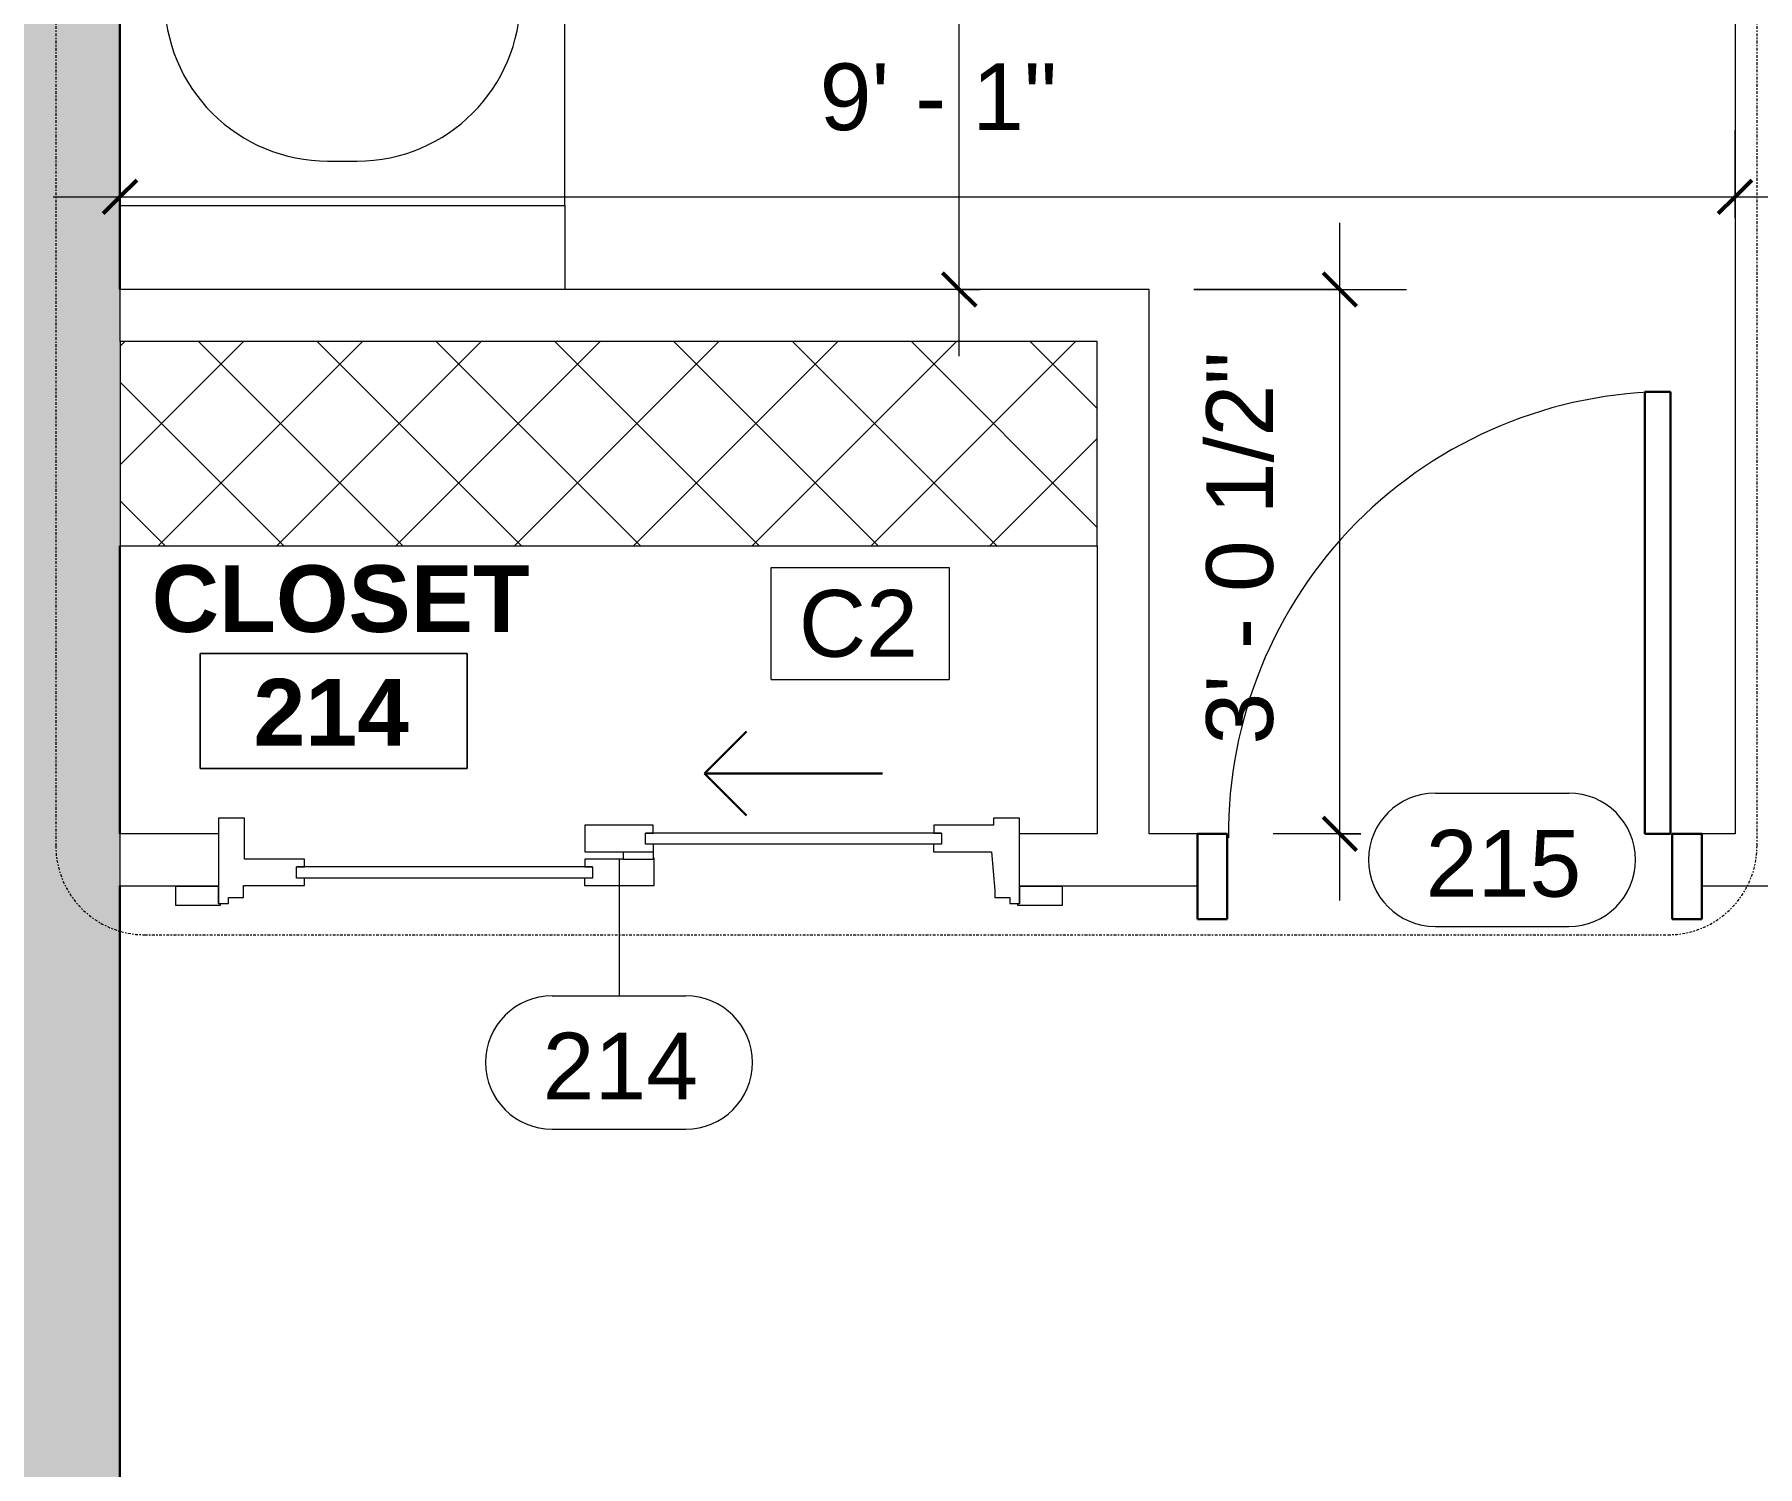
# Model space of a CAD drawing. Header units: inches. Extents: x -545 to 1083, y -2066 to -1239.
# Drawn here: x 691 to 807.1, y -1837.1 to -1740.6 of the extents above; entities that cross this region are included whole.
import ezdxf

# ---------------------------------------------------------------- set-up
doc = ezdxf.new("R2010")
doc.units = ezdxf.units.IN
doc.header["$MEASUREMENT"] = 0
doc.linetypes.add('Dash Dot 3_16_', pattern=[0.3125, 0.1875, -0.0625, 0, -0.0625])
for name, color, linetype, lineweight in [('A-ANNO-DIMS', 211, 'Continuous', 9), ('A-ANNO-DIMS-48', 211, 'Continuous', 9), ('A-ANNO-KEYN', 231, 'Continuous', 9), ('A-ANNO-SYMB', 150, 'Continuous', 9), ('A-AREA-IDEN', 2, 'Continuous', 9), ('A-DETL', 90, 'Continuous', 9), ('A-DETL-GENF', 92, 'Continuous', 9), ('A-DOOR', 31, 'Continuous', 18), ('A-DOOR-FRAM', 31, 'Continuous', 30), ('A-DOOR-GLAZ', 31, 'Continuous', 9), ('A-DOOR-IDEN', 31, 'Continuous', 9), ('A-DOOR-OPNG', 31, 'Continuous', 30), ('A-WALL', 113, 'Continuous', 18), ('A-WALL-PATT', 111, 'Continuous', 18), ('I-WALL', 2, 'Continuous', 18), ('P-SANR-FIXT', 6, 'Continuous', 9), ('Q-CASE', 31, 'Continuous', 9)]:
    doc.layers.add(name, color=color, linetype=linetype, lineweight=lineweight)
doc.styles.add('Arial', font='arial.ttf', dxfattribs={"height": 4.5})
doc.styles.add('Swis721 Lt BT', font='swissl.ttf', dxfattribs={"height": 4.5})
doc.styles.add('Swis721 Lt BT_B', font='', dxfattribs={"height": 4.5})
doc.styles.get('Swis721 Lt BT_B').set_extended_font_data('Swis721 Lt BT', bold=True)
doc.dimstyles.new('OTJ_-_3_32__Linear__1_2__Tolerance', dxfattribs={"dimscale": 12, "dimtxt": 4.748918, "dimasz": 0.1875, "dimexe": 0.375, "dimexo": 0.25, "dimgap": 0.25, "dimtad": 1, "dimdec": 1, "dimrnd": 0.5, "dimzin": 3, "dimdsep": 46, "dimlunit": 4, "dimtxsty": 'Swis721 Lt BT', "dimblk1": 'OBLIQUE', "dimblk2": 'OBLIQUE', "dimsah": 1, "dimcen": 0.09, "dimdle": 0.375, "dimazin": 0, "dimtfac": 1, "dimtdec": 4, "dimtix": 1, "dimtmove": 0, "dimatfit": 3, "dimfxl": 1, "dimtvp": 1, "dimfrac": 2, "dimtolj": 1, "dimtzin": 0, "dimarcsym": 2})

# ---------------------------------------------------------------- blocks, each defined once
blk = doc.blocks.new('Tub-Rectangular-3D - Tub-Rectangular-3D 4_ 6 1_8_-5224352-2ND FLOOR - CONSTRUCTION')
at = {"layer": 'P-SANR-FIXT'}
for p, q in [((10.4, 36), (-43.72, 36)), ((10.4, 6), (10.4, 36)), ((-3.6, 33), (-36.72, 33)), ((-40.72, 29), (-40.72, 13)), ((7.4, 20), (7.4, 22)), ((-36.72, 9), (-3.6, 9))]:
    blk.add_line(p, q, dxfattribs=at)
for centre, radius, start, end in [((-36.72, 29), 4, 90, 180), ((-3.6, 22), 11, 360, 90), ((-35.77, 21), 0.875, 90, 270), ((-35.77, 21), 0.875, 270, 90), ((-3.6, 20), 11, 270, 0), ((-36.72, 13), 4, 180, 270)]:
    blk.add_arc(centre, radius, start, end, dxfattribs=at)
blk = doc.blocks.new('Single Flush - D1 2_6_ X 8_ - NOT FR-6103599-2ND FLOOR - CONSTRUCTION')
at = {"layer": 'A-DOOR', "lineweight": 30}
for p, q in [((13.15625, 31.5625), (13.15625, 1.75)), ((14.90625, 31.5625), (13.15625, 31.5625)), ((14.90625, 1.75), (14.90625, 31.5625)), ((13.15625, 1.75), (14.90625, 1.75))]:
    blk.add_line(p, q, dxfattribs=at)
at = {"layer": 'A-DOOR', "lineweight": 9}
blk.add_arc((14.90625, 1.75), 29.8125, 90, 180.5, dxfattribs=at)
at = {"layer": 'A-DOOR-FRAM'}
for p, q in [((-17, -4), (-17, 1.75)), ((-17, 1.75), (-15, 1.75)), ((-15, -4), (-15, 1.75)), ((15.000004, -4), (15.000004, 1.75)), ((15.000004, 1.75), (17.000004, 1.75)), ((17.000004, -4), (17.000004, 1.75)), ((-17, -4), (-15, -4)), ((15.000004, -4), (17.000004, -4))]:
    blk.add_line(p, q, dxfattribs=at)
blk = doc.blocks.new('Door-Sliding-JELD-WEN-2_Panel-Stationary_Active-Wide_Stile-EpicVue - Not A Type - Load Type Catalog 4_6_-5760578-2ND FLOOR - CONSTRUCTION')
at = {"layer": 'A-DETL-GENF'}
for p, q in [((-26.86, 3.06), (-29.91, 3.06)), ((-29.91, 3.06), (-29.91, 1.8)), ((-27, 1.8), (-27, 2.98)), ((-27, 2.98), (-26.86, 2.98)), ((-26.34, 2.94), (-27, 2.94)), ((-27, 2.94), (-27, -2.8)), ((-26.86, 2.98), (-26.86, 3.06)), ((-26.34, 2.55), (-26.34, 2.94)), ((-25.34, 2.55), (-26.34, 2.55)), ((-25.34, 2.06), (-25.34, 2.55)), ((26.34, 2.55), (25.33, 2.55)), ((25.33, 2.55), (25.33, 1.74)), ((27, 2.95), (26.34, 2.95)), ((26.34, 2.95), (26.34, 2.55)), ((26.86, 3.06), (26.86, 2.98)), ((29.91, 3.06), (26.86, 3.06)), ((26.86, 2.98), (27, 2.98)), ((27, 2.98), (27, 1.8)), ((27, -2.8), (27, 2.95)), ((29.91, 1.8), (29.91, 3.06)), ((-29.91, 1.8), (-27, 1.8)), ((-25.11, -0.54), (-25.34, 2.06)), ((2.32, 1.74), (-2.37, 1.74)), ((-2.37, 1.74), (-2.37, -0.1)), ((1.78, 0.48), (1.78, 1.23)), ((1.78, 1.23), (2.32, 1.23)), ((2.32, 1.23), (2.32, 1.74)), ((21.2, 1.74), (21.2, 1.23)), ((25.33, 1.74), (21.2, 1.74)), ((21.2, 1.23), (21.75, 1.23)), ((21.75, 1.23), (21.75, 0.48)), ((27, 1.8), (29.91, 1.8)), ((2.31, 0.48), (1.78, 0.48)), ((2.31, -0.05), (2.31, 0.48)), ((21.75, 0.48), (21.21, 0.48)), ((21.21, 0.48), (21.21, -0.05)), ((-21.21, -0.54), (-25.11, -0.54)), ((-21.75, -1.8), (-21.75, -1.05)), ((-21.75, -1.05), (-21.21, -1.05)), ((-21.21, -1.05), (-21.21, -0.54)), ((-2.37, -0.1), (-2.32, -0.1)), ((-2.32, -0.05), (-2.32, -0.1)), ((-0.28, -0.05), (-2.32, -0.05)), ((-2.32, -0.1), (-2.32, -1.05)), ((-0.28, -0.54), (-2.32, -0.54)), ((-2.32, -1.05), (-1.78, -1.05)), ((-1.78, -1.05), (-1.78, -1.8)), ((-0.28, -0.54), (-0.28, -0.05)), ((-0.28, -0.05), (2.31, -0.05)), ((2.31, -0.54), (-0.28, -0.54)), ((2.31, -2.33), (2.31, -0.54)), ((21.21, -0.05), (25.25, -0.05)), ((25.25, -0.05), (25.25, -2.8)), ((-21.22, -1.8), (-21.75, -1.8)), ((-21.22, -2.33), (-21.22, -1.8)), ((-1.78, -1.8), (-2.31, -1.8)), ((-2.31, -1.8), (-2.31, -2.33)), ((-27, -2.8), (-25.25, -2.8)), ((-25.25, -2.8), (-25.25, -2.33)), ((-25.25, -2.33), (-21.22, -2.33)), ((-2.31, -2.33), (2.31, -2.33)), ((25.25, -2.8), (27, -2.8))]:
    blk.add_line(p, q, dxfattribs=at)
at = {"layer": 'A-DOOR-GLAZ'}
for p, q in [((1.78, 1.23), (21.75, 1.23)), ((1.78, 0.48), (21.75, 0.48)), ((-21.75, -1.05), (-1.78, -1.05)), ((-21.75, -1.8), (-1.78, -1.8))]:
    blk.add_line(p, q, dxfattribs=at)
at = {"layer": 'A-DOOR-OPNG'}
for p, q in [((-8.6, -2.99), (-5.77, -5.81)), ((-5.77, -5.81), (-17.77, -5.81)), ((-8.6, -8.64), (-5.77, -5.81))]:
    blk.add_line(p, q, dxfattribs=at)
blk = doc.blocks.new('CW Shelves _ Rails - Shelve Rail-5765714-2ND FLOOR - CONSTRUCTION')
at = {"layer": 'Q-CASE'}
h = blk.add_hatch(dxfattribs=at)
h.set_pattern_fill('FP_17', color=256, style=0, pattern_type=2)
h.set_pattern_definition([(45, (-694.728, 1758.896), (-4.006467, 4.006467), []), (135, (-694.728, 1758.896), (-4.006467, -4.006467), [])])
h.paths.add_polyline_path([(5.77, -16.14), (67.89, -16.14), (67.89, -2.36), (2, -2.36), (2, -16.14)], flags=0)
for p, q in [((67.89, -2.36), (2, -2.36)), ((2, -2.36), (2, -16.14)), ((67.89, -16.14), (67.89, -2.36)), ((2, -16.14), (67.89, -16.14))]:
    blk.add_line(p, q, dxfattribs=at)
blk = doc.blocks.new('Room Tag - Room Name and Number-3379422-2ND FLOOR - CONSTRUCTION')
at = {"layer": 'A-AREA-IDEN'}
for p, q in [((-0.1881, -0.1636), (-0.1881, -0.0018)), ((-0.1881, -0.0018), (0.1869, -0.0018)), ((0.1869, -0.0018), (-0.1881, -0.0018)), ((-0.1881, -0.0018), (-0.1881, -0.1636)), ((0.1869, -0.0018), (0.1869, -0.1636)), ((0.1869, -0.1636), (0.1869, -0.0018)), ((0.1869, -0.1636), (-0.1881, -0.1636)), ((-0.1881, -0.1636), (0.1869, -0.1636))]:
    blk.add_line(p, q, dxfattribs=at)
blk = doc.blocks.new('Keynote Tag - Keynote Number - Boxed-135510-2ND FLOOR - CONSTRUCTION')
at = {"layer": 'A-ANNO-KEYN'}
for p, q in [((-0.125, -0.0792), (-0.125, 0.0781)), ((-0.125, 0.0781), (0.125, 0.0781)), ((0.125, 0.0781), (0.125, -0.0792)), ((-0.125, -0.0792), (0.125, -0.0792))]:
    blk.add_line(p, q, dxfattribs=at)
blk = doc.blocks.new('DIMBLOCK22-2ND FLOOR - CONSTRUCTION')
at = {"layer": 'A-ANNO-DIMS-48'}
for p, q in [((753.31, -1762.26), (753.31, -1693.47)), ((754.72, -1697.97), (748.81, -1697.97)), ((753.31, -1697.97), (754.72, -1697.97)), ((754.72, -1757.76), (748.81, -1757.76)), ((753.31, -1757.76), (754.72, -1757.76))]:
    blk.add_line(p, q, dxfattribs=at)
at = {"layer": 'A-ANNO-DIMS-48', "lineweight": 50}
for p, q in [((753.31, -1697.97), (752.19, -1696.84)), ((753.31, -1697.97), (754.44, -1699.09)), ((753.31, -1757.76), (752.19, -1756.63)), ((753.31, -1757.76), (754.44, -1758.88))]:
    blk.add_line(p, q, dxfattribs=at)
at = {"layer": 'A-ANNO-DIMS-48', "color": 0, "insert": (744.31, -1735.14), "char_height": 4.5, "width": 17.4579, "attachment_point": 1, "rotation": 90, "line_spacing_factor": 1.005062, "style": 'Swis721 Lt BT'}
blk.add_mtext('5\' - 0"', dxfattribs=at)
blk = doc.blocks.new('_Oblique')
at = {"color": 0, "linetype": 'ByBlock', "lineweight": -2}
blk.add_line((-0.5, -0.5), (0.5, 0.5), dxfattribs=at)
blk = doc.blocks.new('DIMBLOCK23-2ND FLOOR - CONSTRUCTION')
at = {"layer": 'A-ANNO-DIMS-48'}
for p, q in [((778.97, -1798.96), (778.97, -1753.26)), ((769.12, -1757.76), (783.47, -1757.76)), ((778.97, -1757.76), (769.12, -1757.76)), ((780.38, -1794.46), (774.47, -1794.46)), ((778.97, -1794.46), (780.38, -1794.46))]:
    blk.add_line(p, q, dxfattribs=at)
at = {"layer": 'A-ANNO-DIMS-48', "lineweight": 50}
for p, q in [((778.97, -1757.76), (777.84, -1756.63)), ((778.97, -1757.76), (780.09, -1758.88)), ((778.97, -1794.46), (777.84, -1793.34)), ((778.97, -1794.46), (780.09, -1795.59))]:
    blk.add_line(p, q, dxfattribs=at)
at = {"layer": 'A-ANNO-DIMS-48', "color": 0, "insert": (769.96, -1788.44), "char_height": 4.5, "width": 29.579, "attachment_point": 1, "rotation": 90, "line_spacing_factor": 1.005062, "style": 'Swis721 Lt BT'}
blk.add_mtext('3\' - 0 1/2"', dxfattribs=at)
blk = doc.blocks.new('DIMBLOCK24-2ND FLOOR - CONSTRUCTION')
at = {"layer": 'A-ANNO-DIMS-48'}
for p, q in [((696.72, -1752.92), (696.72, -1747.01)), ((805.62, -1752.92), (805.62, -1747.01)), ((692.22, -1751.51), (810.12, -1751.51)), ((696.72, -1751.51), (696.72, -1752.92)), ((805.62, -1751.51), (805.62, -1752.92))]:
    blk.add_line(p, q, dxfattribs=at)
at = {"layer": 'A-ANNO-DIMS-48', "lineweight": 50}
for p, q in [((696.72, -1751.51), (697.85, -1750.39)), ((805.62, -1751.51), (806.74, -1750.39)), ((696.72, -1751.51), (695.6, -1752.64)), ((805.62, -1751.51), (804.49, -1752.64))]:
    blk.add_line(p, q, dxfattribs=at)
at = {"layer": 'A-ANNO-DIMS-48', "color": 0, "insert": (743.9, -1742.51), "char_height": 4.5, "width": 17.4579, "attachment_point": 1, "line_spacing_factor": 1.005062, "style": 'Swis721 Lt BT'}
blk.add_mtext('9\' - 1"', dxfattribs=at)
blk = doc.blocks.new('Door Tag - Door Tag-41184-2ND FLOOR - CONSTRUCTION')
at = {"layer": 'A-DOOR-IDEN'}
for p, q in [((-0.09375, 0.09375), (0.09375, 0.09375)), ((-0.09375, -0.09375), (0.09375, -0.09375))]:
    blk.add_line(p, q, dxfattribs=at)
for centre, start, end in [((-0.09375, 0), 90, 270), ((0.09375, 0), 270, 90)]:
    blk.add_arc(centre, 0.09375, start, end, dxfattribs=at)

msp = doc.modelspace()

# ---------------------------------------------------------------- hatches: boundary and pattern name
at = {"layer": 'A-WALL-PATT', "lineweight": 9}
msp.add_hatch(color=7, dxfattribs=at).paths.add_polyline_path([(684.72, -1914.91), (696.72, -1914.91), (696.72, -1697.97), (684.72, -1697.97), (684.72, -1846.62)], flags=0)

# ---------------------------------------------------------------- linework, layer by layer
at = {"layer": 'A-ANNO-SYMB', "linetype": 'Dash Dot 3_16_'}
for p, q in [((692.39, -1687.35), (692.39, -1795.27)), ((807.1, -1795.27), (807.1, -1687.35)), ((698.39, -1801.27), (801.1, -1801.27))]:
    msp.add_line(p, q, dxfattribs=at)
for centre, start, end in [((698.39, -1795.27), 180, 270), ((801.1, -1795.27), 270, 0)]:
    msp.add_arc(centre, 6, start, end, dxfattribs=at)
at = {"layer": 'A-DETL'}
msp.add_line((726.72, -1752.09), (726.72, -1757.76), dxfattribs=at)
at = {"layer": 'A-DOOR-IDEN'}
msp.add_line((730.37, -1796.21), (730.37, -1805.38), dxfattribs=at)
at = {"layer": 'A-WALL'}
for p, q in [((696.72, -1757.76), (696.72, -1761.26)), ((696.72, -1794.46), (696.72, -1797.96))]:
    msp.add_line(p, q, dxfattribs=at)
at = {"layer": 'I-WALL', "color": 8, "lineweight": 30}
for p, q in [((696.72, -1757.76), (696.72, -1697.97)), ((696.72, -1794.46), (696.72, -1775.04)), ((696.72, -1914.91), (696.72, -1797.96))]:
    msp.add_line(p, q, dxfattribs=at)
at = {"layer": 'I-WALL'}
for p, q in [((805.62, -1697.97), (805.62, -1794.46)), ((766.12, -1757.76), (696.72, -1757.76)), ((766.12, -1794.46), (766.12, -1757.76)), ((762.62, -1775.04), (762.62, -1794.46)), ((703.37, -1794.46), (696.72, -1794.46)), ((762.62, -1794.46), (757.37, -1794.46)), ((769.37, -1794.46), (766.12, -1794.46)), ((769.37, -1797.96), (769.37, -1794.46)), ((805.62, -1794.46), (803.37, -1794.46)), ((803.37, -1794.46), (803.37, -1797.96)), ((696.72, -1797.96), (703.37, -1797.96)), ((757.37, -1797.96), (769.37, -1797.96)), ((803.37, -1797.96), (833.43, -1797.96))]:
    msp.add_line(p, q, dxfattribs=at)

# ---------------------------------------------------------------- block references
at = {"layer": 'A-ANNO-KEYN', "xscale": 47.99999999999997, "yscale": 47.99999999999997, "zscale": 47.99999999999997}
msp.add_blockref('Keynote Tag - Keynote Number - Boxed-135510-2ND FLOOR - CONSTRUCTION', (746.63, -1780.25), dxfattribs=at)
at = {"layer": 'A-AREA-IDEN', "xscale": 47.99999999999997, "yscale": 47.99999999999997, "zscale": 47.99999999999997}
msp.add_blockref('Room Tag - Room Name and Number-3379422-2ND FLOOR - CONSTRUCTION', (711.16, -1782.21), dxfattribs=at)
at = {"layer": 'A-DOOR'}
msp.add_blockref('Single Flush - D1 2_6_ X 8_ - NOT FR-6103599-2ND FLOOR - CONSTRUCTION', (786.37, -1796.21), dxfattribs=at)
at = {"layer": 'A-DOOR', "rotation": 180}
msp.add_blockref('Door-Sliding-JELD-WEN-2_Panel-Stationary_Active-Wide_Stile-EpicVue - Not A Type - Load Type Catalog 4_6_-5760578-2ND FLOOR - CONSTRUCTION', (730.37, -1796.21), dxfattribs=at)
at = {"layer": 'A-DOOR-IDEN', "xscale": 47.99999999999997, "yscale": 47.99999999999997, "zscale": 47.99999999999997}
for p in [(789.91, -1796.21), (730.37, -1809.88)]:
    msp.add_blockref('Door Tag - Door Tag-41184-2ND FLOOR - CONSTRUCTION', p, dxfattribs=at)
at = {"layer": 'P-SANR-FIXT', "rotation": 269.9999999999999}
msp.add_blockref('Tub-Rectangular-3D - Tub-Rectangular-3D 4_ 6 1_8_-5224352-2ND FLOOR - CONSTRUCTION', (690.72, -1741.69), dxfattribs=at)
at = {"layer": 'Q-CASE'}
msp.add_blockref('CW Shelves _ Rails - Shelve Rail-5765714-2ND FLOOR - CONSTRUCTION', (694.73, -1758.9), dxfattribs=at)

# ---------------------------------------------------------------- texts
at = {"layer": 'A-ANNO-KEYN', "insert": (742.49, -1778.02), "char_height": 4.5, "width": 9.8475, "attachment_point": 1, "style": 'Arial'}
msp.add_mtext('C2', dxfattribs=at)
at = {"layer": 'A-AREA-IDEN', "char_height": 4.5, "attachment_point": 1, "style": 'Swis721 Lt BT_B'}
for s, insert, width in [('CLOSET', (698.86, -1776.35), 29.694), ('214', (705.72, -1784.01), 12.726)]:
    msp.add_mtext(s, dxfattribs=dict(at, insert=insert, width=width))
at = {"layer": 'A-DOOR-IDEN', "char_height": 4.5, "width": 12.2715, "attachment_point": 1, "style": 'Swis721 Lt BT'}
for s, insert in [('215', (784.76, -1794.2)), ('214', (725.22, -1807.87))]:
    msp.add_mtext(s, dxfattribs=dict(at, insert=insert))

# ---------------------------------------------------------------- dimensions: what is measured, and where the dimension line sits
at = {"layer": 'A-ANNO-DIMS'}
for base, p1, p2, override, picture, middle in [((753.31, -1697.97), (751.72, -1757.76), (751.72, -1697.97), {"dimpost": '<>', "dimfxl": 59.78966}, 'DIMBLOCK22-2ND FLOOR - CONSTRUCTION', (748, -1727.86)), ((778.97, -1757.76), (777.38, -1794.46), (766.12, -1757.76), {"dimpost": '<>', "dimfxl": 38.39158}, 'DIMBLOCK23-2ND FLOOR - CONSTRUCTION', (773.4, -1776.11))]:
    dim = msp.add_linear_dim(base=base, p1=p1, p2=p2, angle=90, dimstyle='OTJ_-_3_32__Linear__1_2__Tolerance', override=override, dxfattribs=at)
    dim.commit()
    dim.dimension.update_dxf_attribs({"geometry": picture, "text_midpoint": middle})
dim = msp.add_linear_dim(base=(805.62, -1751.51), p1=(696.72, -1749.92), p2=(805.62, -1749.92), dimstyle='OTJ_-_3_32__Linear__1_2__Tolerance', override={"dimpost": '<>', "dimfxl": 108.894705}, dxfattribs=at)
dim.commit()
dim.dimension.update_dxf_attribs({"geometry": 'DIMBLOCK24-2ND FLOOR - CONSTRUCTION', "text_midpoint": (751.17, -1746.2)})

doc.saveas('drawing.dxf')
